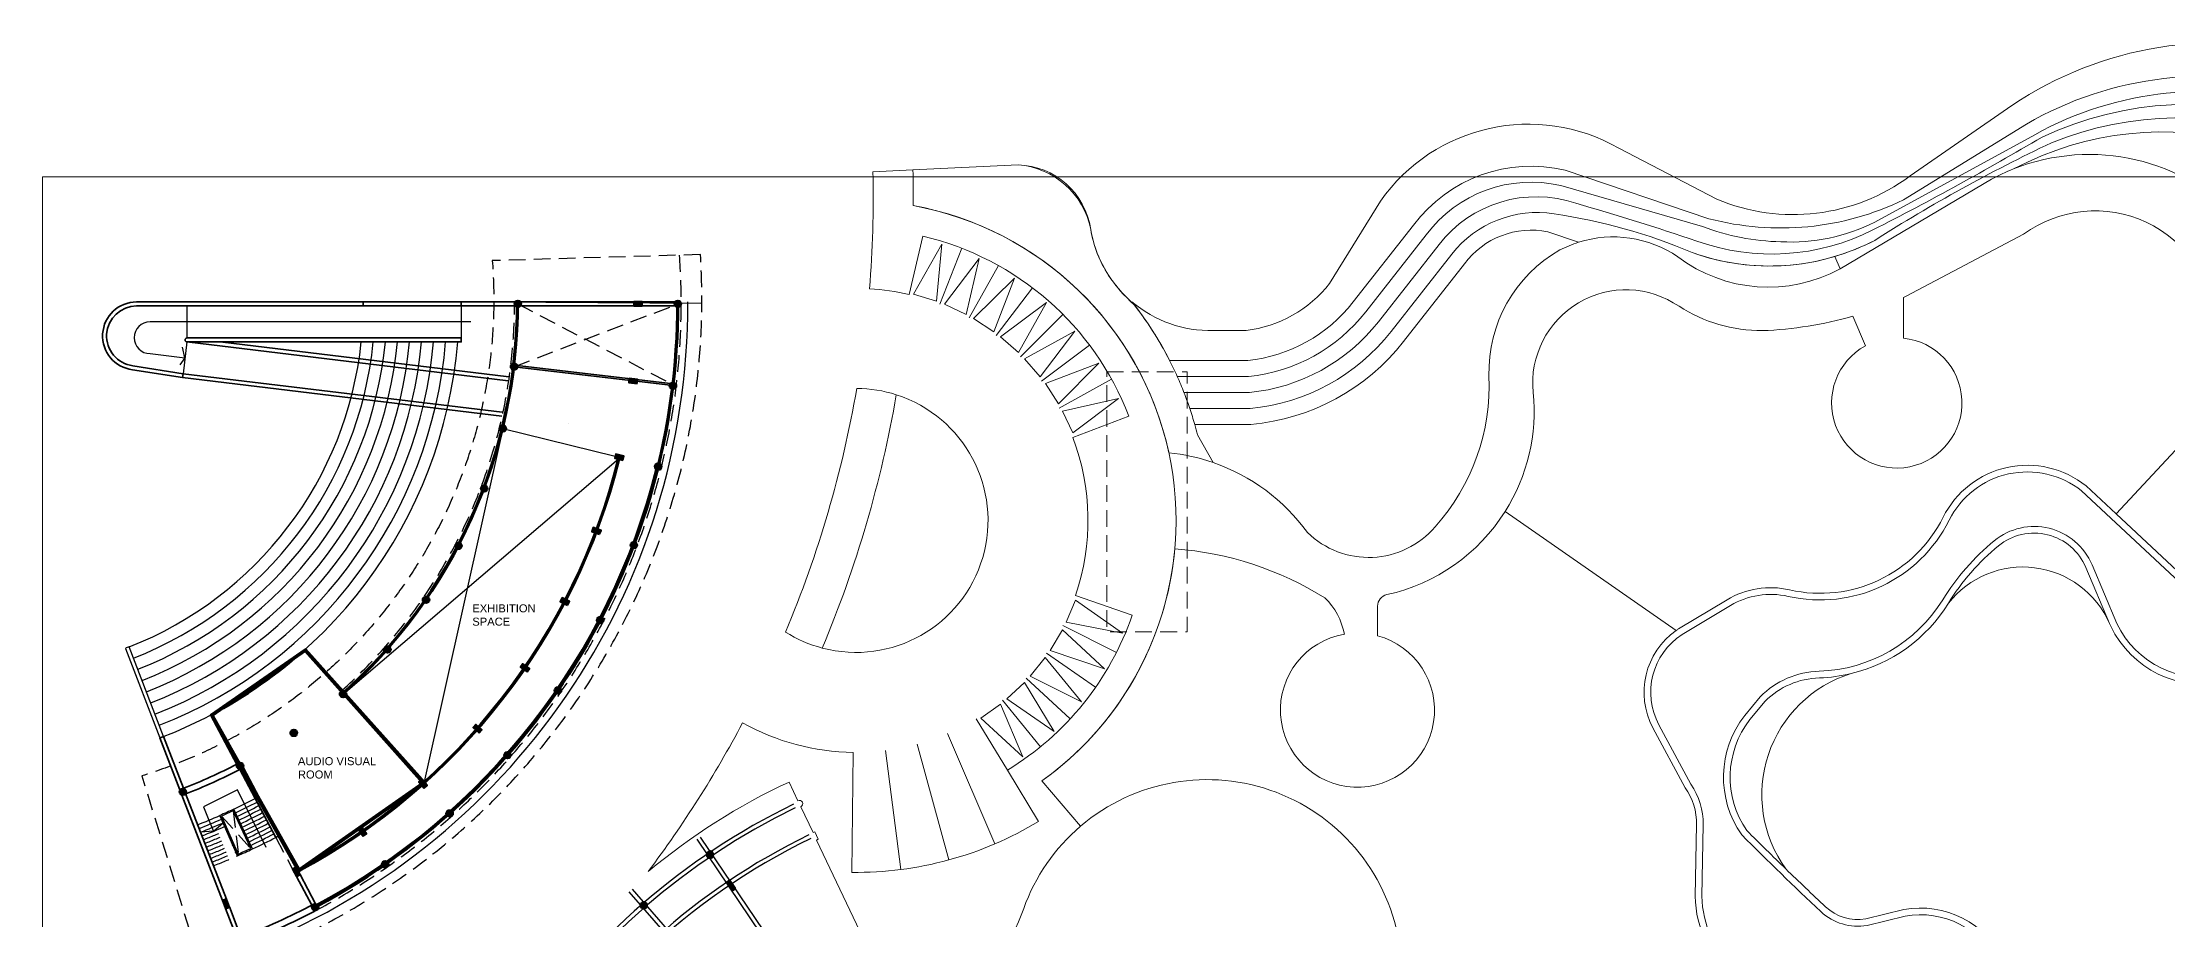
# Model space of a CAD drawing. Header units: inches. Extents: x -1373420 to 1275728, y -1279082 to 1370051.
# Drawn here: x -51601 to -45228, y 24915 to 27546 of the extents above; entities that cross this region are included whole.
import ezdxf

# ---------------------------------------------------------------- set-up
doc = ezdxf.new("R2010")
doc.units = ezdxf.units.IN
doc.header["$LTSCALE"] = 100
doc.header["$MEASUREMENT"] = 0
doc.linetypes.add('DASHED', pattern=[0.75, 0.5, -0.25])
for name, color, linetype, lineweight in [('beam', 40, 'Continuous', 15), ('Building', 250, 'Continuous', 60), ('COLUMN', 1, 'Continuous', 40), ('Floor Line', 32, 'Continuous', 25), ('Hatch', 213, 'Continuous', 13), ('slab line', 180, 'Continuous', 35), ('WALL', 7, 'Continuous', 35)]:
    doc.layers.add(name, color=color, linetype=linetype, lineweight=lineweight)
doc.layers.add('HS', color=7, linetype='Continuous')
doc.layers.add('Window Glass', color=7, linetype='Continuous', true_color=0x1414ff)
doc.styles.get("Standard").update_dxf_attribs({"font": 'arial.ttf'})

# ---------------------------------------------------------------- blocks, each defined once
blk = doc.blocks.new('A$Cd32af88c')
at = {"layer": 'HS'}
h = blk.add_hatch(color=256, dxfattribs=at)
h.dxf.hatch_style = 1
h.paths.add_polyline_path([(0, 10, 1), (20, 10, 1)])
at = {"layer": 'COLUMN'}
blk.add_circle((10, 10), 10, dxfattribs=at)
blk = doc.blocks.new('A$C2b1145ed')
h = blk.add_hatch(color=256)
h.dxf.hatch_style = 1
h.paths.add_polyline_path([(989, 3442.4), (979, 3435.7), (962.2, 3460.6), (972.2, 3467.3)])
h = blk.add_hatch(color=256)
h.dxf.hatch_style = 1
h.paths.add_polyline_path([(802.4, 3300.2), (793.3, 3292.3), (773.7, 3315), (782.7, 3322.8)])
h = blk.add_hatch(color=256)
h.dxf.hatch_style = 1
h.paths.add_polyline_path([(634.6, 3136.3), (626.5, 3127.4), (604.2, 3147.4), (612.3, 3156.4)])
h = blk.add_hatch(color=256)
h.dxf.hatch_style = 1
h.paths.add_polyline_path([(487.9, 2953.1), (481.1, 2943.3), (456.5, 2960.5), (463.4, 2970.3)])
h = blk.add_hatch(color=256)
h.dxf.hatch_style = 1
h.paths.add_polyline_path([(364.7, 2753.5), (359.1, 2742.9), (332.6, 2757), (338.2, 2767.6)])
h = blk.add_hatch(color=256)
h.dxf.hatch_style = 1
h.paths.add_polyline_path([(266.8, 2540.3), (262.5, 2529.1), (234.5, 2539.9), (238.8, 2551.1)])
h = blk.add_hatch(color=256)
h.dxf.hatch_style = 1
h.paths.add_polyline_path([(195.5, 2316.8), (192.6, 2305.1), (163.5, 2312.4), (166.4, 2324)])
h = blk.add_hatch(color=256)
h.dxf.hatch_style = 1
h.paths.add_polyline_path([(152.1, 2086.2), (150.6, 2074.3), (120.8, 2078), (122.3, 2089.9)])
h = blk.add_hatch(color=256)
h.dxf.hatch_style = 1
h.paths.add_polyline_path([(137, 1840.1), (137, 1852.1), (107, 1852.1), (107, 1840.1)])
h = blk.add_hatch(color=256)
h.dxf.hatch_style = 1
h.paths.add_polyline_path([(152.1, 1606), (150.6, 1617.9), (120.8, 1614.2), (122.3, 1602.3)])
h = blk.add_hatch(color=256)
h.dxf.hatch_style = 1
h.paths.add_polyline_path([(195.5, 1375.5), (192.6, 1387.1), (163.5, 1379.8), (166.4, 1368.2)])
h = blk.add_hatch(color=256)
h.dxf.hatch_style = 1
h.paths.add_polyline_path([(266.8, 1151.9), (262.5, 1163.1), (234.5, 1152.4), (238.8, 1141.2)])
h = blk.add_hatch(color=256)
h.dxf.hatch_style = 1
h.paths.add_polyline_path([(364.7, 938.8), (359.1, 949.3), (332.6, 935.3), (338.2, 924.7)])
h = blk.add_hatch(color=256)
h.dxf.hatch_style = 1
h.paths.add_polyline_path([(487.9, 739.1), (481.1, 748.9), (456.5, 731.7), (463.4, 721.9)])
h = blk.add_hatch(color=256)
h.dxf.hatch_style = 1
h.paths.add_polyline_path([(634.6, 556), (626.5, 564.9), (604.2, 544.8), (612.3, 535.9)])
h = blk.add_hatch(color=256)
h.dxf.hatch_style = 1
h.paths.add_polyline_path([(802.4, 392), (793.3, 399.9), (773.7, 377.3), (782.7, 369.4)])
h = blk.add_hatch(color=256)
h.dxf.hatch_style = 1
h.paths.add_polyline_path([(989, 249.8), (979, 256.5), (962.2, 231.6), (972.2, 224.9)])
at = {"layer": 'Hatch', "lineweight": 5, "true_color": 0x636466}
h = blk.add_hatch(dxfattribs=at)
h.set_pattern_fill('ANSI37', color=251, scale=200)
edge = h.paths.add_edge_path()
edge.add_line((1180.8, 3147.3), (1134.4, 3216.1))
edge.add_arc((2058.4, 1846.2), 1652.5, 123.99952, 169.3844)
edge.add_line((434.2, 2150.6), (433.6, 2150.7))
edge.add_line((433.6, 2150.7), (397.5, 2155))
edge.add_line((397.5, 2155), (384.1, 2045.8))
edge.add_line((384.1, 2045.8), (130.7, 2076.8))
edge.add_arc((2058.5, 1846.1), 1941.5, 173.17707, 180)
edge.add_line((117, 1846.1), (405.9, 1846.1))
edge.add_line((405.9, 1846.1), (405.9, 1840.1))
edge.add_line((405.9, 1840.1), (393.9, 1840.1))
edge.add_arc((2058.5, 1846.1), 1664.5, 180.20653, 183.15329)
edge.add_line((396.4, 1754.6), (397.7, 1734.4))
edge.add_arc((2058.5, 1846.1), 1664.5, 183.84671, 186.79347)
edge.add_line((405.6, 1649.2), (417.5, 1650.7))
edge.add_line((417.5, 1650.7), (418.3, 1644.7))
edge.add_line((418.3, 1644.7), (418.2, 1644.7))
edge.add_arc((2058.5, 1846.1), 1652.5, 187, 236)
edge.add_line((1134.4, 476.1), (1180.8, 544.9))
edge.add_arc((2058.5, 1846.1), 1569.5, 124, 236, ccw=False)
for p, q in [((1180.8, 3147.3), (1134.4, 3216.1)), ((397.5, 2155), (434.4, 2151.6)), ((384.1, 2045.8), (201.8, 2067.9)), ((1180.8, 544.9), (1134.4, 476.1))]:
    blk.add_line(p, q)
at = {"layer": 'beam', "lineweight": 25}
for p, q in [((1243.7, 3043.3), (874.7, 3590.3)), ((1253.7, 3050), (884.7, 3597)), ((1103.9, 2935.1), (671, 3433.1)), ((1113, 2942.9), (680, 3440.9)), ((978.3, 2810.6), (487.9, 3252.2)), ((986.3, 2819.5), (496, 3261.1)), ((875.7, 2681.6), (335.2, 3060.1)), ((868.8, 2671.8), (328.3, 3050.3)), ((777.1, 2520.6), (194.4, 2830.4)), ((782.7, 2531.2), (200.1, 2841)), ((704.4, 2359.5), (88.4, 2595.9)), ((708.7, 2370.7), (92.7, 2607.1)), ((654.8, 2202.3), (14.6, 2361.9)), ((651.9, 2190.6), (11.7, 2350.3)), ((621.9, 2028.5), (-33.1, 2109)), ((620.4, 2016.6), (-34.5, 2097.1)), ((610.4, 1852.1), (-49.5, 1852.1)), ((610.4, 1840.1), (-49.5, 1840.1)), ((620.4, 1675.6), (-34.5, 1595.2)), ((621.9, 1663.7), (-33.1, 1583.3)), ((651.9, 1501.6), (11.7, 1342)), ((654.8, 1490), (14.6, 1330.3)), ((704.4, 1332.8), (88.4, 1096.3)), ((708.7, 1321.6), (92.7, 1085.1)), ((777.1, 1171.6), (194.4, 861.8)), ((782.7, 1161), (200.1, 851.2)), ((868.8, 1020.4), (328.3, 642)), ((875.7, 1010.6), (335.2, 632.1)), ((978.3, 881.6), (487.9, 440.1)), ((986.3, 872.7), (496, 431.2)), ((1103.9, 757.2), (671, 259.2)), ((1113, 749.3), (680, 251.3)), ((1243.7, 649), (874.7, 101.9)), ((1253.7, 642.3), (884.7, 95.2))]:
    blk.add_line(p, q, dxfattribs=at)
for radius, start, end in [(2054.5, 115.83267, 236.16733), (2042.5, 115.83169, 236.16831), (1951.5, 115.78166, 180.17616), (1939.5, 115.78166, 186.82275), (1574.5, 115.78166, 236.21834), (1562.5, 115.77999, 236.22001), (1829.2, 173.19638, 179.80362), (1662.5, 173.20678, 180), (1652.5, 173.20803, 187.20803), (1951.5, 186.82384, 236.21834), (1939.5, 186.82275, 236.21834)]:
    blk.add_arc((2058.5, 1846.1), radius, start, end, dxfattribs=at)
at = {"layer": 'COLUMN', "lineweight": 60}
for p, q in [((224.5, 2075.5), (223.3, 2065.5)), ((274.2, 2069.4), (273, 2059.5)), ((311.9, 2064.7), (310.7, 2054.8)), ((361.5, 2058.7), (360.3, 2048.7))]:
    blk.add_line(p, q, dxfattribs=at)
at = {"layer": 'COLUMN'}
for points in [[(989, 3442.4), (979, 3435.7), (962.2, 3460.6), (972.2, 3467.3)], [(802.4, 3300.2), (793.3, 3292.3), (773.7, 3315), (782.7, 3322.8)], [(634.6, 3136.3), (626.5, 3127.4), (604.2, 3147.4), (612.3, 3156.4)], [(487.9, 2953.1), (481.1, 2943.3), (456.5, 2960.5), (463.4, 2970.3)], [(364.7, 2753.5), (359.1, 2742.9), (332.6, 2757), (338.2, 2767.6)], [(266.8, 2540.3), (262.5, 2529.1), (234.5, 2539.9), (238.8, 2551.1)], [(195.5, 2316.8), (192.6, 2305.1), (163.5, 2312.4), (166.4, 2324)], [(152.1, 2086.2), (150.6, 2074.3), (120.8, 2078), (122.3, 2089.9)], [(137, 1840.1), (137, 1852.1), (107, 1852.1), (107, 1840.1)], [(152.1, 1606), (150.6, 1617.9), (120.8, 1614.2), (122.3, 1602.3)], [(195.5, 1375.5), (192.6, 1387.1), (163.5, 1379.8), (166.4, 1368.2)], [(266.8, 1151.9), (262.5, 1163.1), (234.5, 1152.4), (238.8, 1141.2)], [(364.7, 938.8), (359.1, 949.3), (332.6, 935.3), (338.2, 924.7)], [(487.9, 739.1), (481.1, 748.9), (456.5, 731.7), (463.4, 721.9)], [(634.6, 556), (626.5, 564.9), (604.2, 544.8), (612.3, 535.9)], [(802.4, 392), (793.3, 399.9), (773.7, 377.3), (782.7, 369.4)], [(989, 249.8), (979, 256.5), (962.2, 231.6), (972.2, 224.9)]]:
    blk.add_lwpolyline(points, close=True, dxfattribs=at)
at = {"layer": 'COLUMN', "lineweight": 60}
for points in [[(273, 2059.5), (296.8, 2056.5), (310.2, 2165.7), (212.9, 2177.6), (199.5, 2068.5), (223.3, 2065.5)], [(360.3, 2048.7), (384.1, 2045.8), (397.5, 2155), (300.3, 2166.9), (286.9, 2057.7), (310.7, 2054.8)]]:
    blk.add_lwpolyline(points, dxfattribs=at)
at = {"layer": 'COLUMN', "lineweight": 60, "flags": 128}
for points in [[(221.6, 2166.5), (299, 2157), (288.1, 2067.7), (274.2, 2069.4), (273, 2059.5), (296.8, 2056.5), (310.2, 2165.7), (212.9, 2177.6), (199.5, 2068.5), (223.3, 2065.5), (224.5, 2075.5), (210.7, 2077.2)], [(309, 2155.8), (386.4, 2146.3), (375.4, 2056.9), (361.5, 2058.7), (360.3, 2048.7), (384.1, 2045.8), (397.5, 2155), (300.3, 2166.9), (286.9, 2057.7), (310.7, 2054.8), (311.9, 2064.7), (298, 2066.5)]]:
    blk.add_lwpolyline(points, close=True, dxfattribs=at)
at = {"layer": 'WALL', "lineweight": 20}
for p, q in [((212.9, 2078.9), (296.8, 2155.3)), ((223.4, 2164.3), (286.3, 2069.9)), ((300.2, 2068.2), (384.2, 2144.5)), ((310.7, 2153.6), (373.7, 2059.2)), ((128, 1738.1), (396.4, 1754.6)), ((129.2, 1718.1), (397.7, 1734.6)), ((133.2, 1733.4), (396.8, 1749.6)), ((133.8, 1723.4), (397.4, 1739.6)), ((396.4, 1754.6), (397.7, 1734.6))]:
    blk.add_line(p, q, dxfattribs=at)
at = {"layer": 'WALL'}
blk.add_line((417.5, 1650.7), (418.3, 1644.7), dxfattribs=at)
at = {"layer": 'WALL', "lineweight": 20}
for points in [[(210.7, 2077.2), (288.1, 2067.7), (299, 2157), (221.6, 2166.5)], [(212.9, 2078.9), (286.3, 2069.9), (296.8, 2155.3), (223.4, 2164.3)], [(298, 2066.5), (375.4, 2056.9), (386.4, 2146.3), (309, 2155.8)], [(300.2, 2068.2), (373.7, 2059.2), (384.2, 2144.5), (310.7, 2153.6)]]:
    blk.add_lwpolyline(points, close=True, dxfattribs=at)
at = {"layer": 'WALL'}
blk.add_lwpolyline([(417.5, 1650.7), (30.4, 1603.2, -0.029083), (15.9, 1840.1), (405.9, 1840.1), (405.9, 1840.1), (405.9, 1846.1), (10, 1846.1, 0.030901), (25.3, 1596.5), (418.3, 1644.7)], format="xyb", dxfattribs=at)
at = {"layer": 'WALL', "lineweight": 20}
for radius, start, end in [(1652.5, 124, 169.34631), (1652.5, 179.79197, 180.20803), (1928.5, 180.20803, 183.2029), (1916.5, 180.20803, 183.20104), (1904.5, 180.20803, 183.19916), (1892.5, 180.20803, 183.19725), (1880.5, 180.20803, 183.19532), (1868.5, 180.20803, 183.19336), (1856.5, 180.20803, 183.19138), (1844.5, 180.20803, 183.18937), (1832.5, 180.20803, 183.18734), (1760.5, 180.20803, 183.17232), (1748.5, 180.20803, 183.17232), (1736.5, 180.20803, 183.17005), (1724.5, 180.20803, 183.16776), (1712.5, 180.20803, 183.16543), (1700.5, 180.20803, 183.16307), (1688.5, 180.20803, 183.16067), (1676.5, 180.20803, 183.15825), (1664.5, 180.20803, 183.15578), (1933.5, 183.20367, 183.79633), (1928.5, 183.35145, 183.64855), (1892.5, 183.80275, 186.79197), (1880.5, 183.80468, 186.79197), (1868.5, 183.80664, 186.79197), (1856.5, 183.80862, 186.79197), (1844.5, 183.81063, 186.79197), (1832.5, 183.81266, 186.79197), (1760.5, 183.82768, 186.79197), (1748.5, 183.82768, 186.79197), (1736.5, 183.82995, 186.79197), (1724.5, 183.83224, 186.79197), (1712.5, 183.83457, 186.79197), (1700.5, 183.83693, 186.79197), (1688.5, 183.83933, 186.79197), (1676.5, 183.84175, 186.79197), (1664.5, 183.84422, 186.79197), (1928.5, 183.7971, 186.79197), (1916.5, 183.79896, 186.79197), (1904.5, 183.80084, 186.79197), (1652.5, 186.79197, 236.22001)]:
    blk.add_arc((2058.5, 1846.1), radius, start, end, dxfattribs=at)
at = {"lineweight": 60, "xscale": -1}
for p, rotation in [((915.7, 3558.2), 124.0000000000005), ((715.5, 3406.2), 131.0000000000005), ((535.4, 3230.9), 138.0000000000005), ((1184.1, 3160.3), 124.0000000000005), ((378, 3035), 145.0000000000004), ((1030.4, 3044), 131.0000000000005), ((892.1, 2909.8), 138.0000000000005), ((245.6, 2821.3), 152.0000000000003), ((771.2, 2759.7), 145.0000000000004), ((140.3, 2593.1), 159.0000000000003), ((669.4, 2596), 152.0000000000003), ((588.4, 2421.1), 159.0000000000003), ((63.6, 2353.8), 166.0000000000001), ((529.3, 2237.7), 166.0000000000001), ((16.6, 2106.9), 173), ((494.4, 2049.4), 165.9999999999886)]:
    blk.add_blockref('A$Cd32af88c', p, dxfattribs=dict(at, rotation=rotation))
at = {"lineweight": 60}
for p in [(0, 1836.1), (480, 1836.1)]:
    blk.add_blockref('A$Cd32af88c', p, dxfattribs=at)
for p, rotation in [((493, 1643.8), 6.999999999999978), ((16.6, 1585.3), 6.999999999999978), ((529.3, 1454.5), 13.99999999999984), ((63.6, 1338.4), 13.99999999999984), ((588.4, 1271.1), 20.99999999999971), ((140.3, 1099.1), 20.99999999999971), ((669.4, 1096.2), 27.99999999999963), ((771.2, 932.5), 34.99999999999965), ((245.6, 870.9), 27.99999999999963), ((892.1, 782.5), 41.99999999999952), ((378, 657.2), 34.99999999999965), ((1030.4, 648.3), 48.9999999999995), ((1184.1, 531.9), 55.99999999999947), ((535.4, 461.3), 41.99999999999952), ((715.5, 286), 48.9999999999995), ((915.7, 134), 55.99999999999947)]:
    blk.add_blockref('A$Cd32af88c', p, dxfattribs=dict(at, rotation=rotation))
blk = doc.blocks.new('A$C6dcdb081')
at = {"lineweight": 15}
for p, q in [((1444.6, 5615.1), (1509.7, 5782.9)), ((1532.1, 5573.9), (1619.9, 5731.1)), ((1434.5, 5624.3), (1365.7, 5645.6)), ((1613.1, 5521), (1721.8, 5664.4)), ((1685.9, 5457.3), (1813.5, 5584.3)), ((1749.2, 5384.2), (1893.2, 5492.2)), ((1801.8, 5302.9), (1959.4, 5390)), ((1813.3, 4651.7), (1973.9, 4570.3)), ((1763.7, 4568.7), (1911.4, 4465.8)), ((1703, 4493.3), (1835, 4370.9)), ((1632.4, 4427.1), (1746.2, 4287.6)), ((1553.4, 4371.3), (1646.7, 4217.4)), ((1281.1, 4276.2), (1326.9, 3919.1)), ((1376, 4295.1), (1470.9, 3947.9)), ((1467.4, 4327.1), (1609.5, 3996.3))]:
    blk.add_line(p, q, dxfattribs=at)
for points in [[(6284.5, 5766.9, 0.457194), (4659.4, 6211.5), (4353.8, 6000, -0.266435), (3774, 5930.5), (3480.1, 6083.1, 0.387757), (2765.5, 5924.5), (2613.1, 5677.2, -0.199125), (2362.4, 5536.2), (2264.1, 5536.2, -0.183793), (2020.3, 5622.2, -0.049629), (2133.3, 5446.2), (2367.5, 5446.2, 0.20229), (2683.9, 5621.7), (2864.9, 5852.4, -0.299221), (3319.7, 6017.1), (3750.7, 5871.6, 0.178843), (4333.9, 5927.8), (4702.7, 6155.2, -0.435907), (6192.9, 5700.5), (6530.5, 5013, 0.391454), (7223.6, 4809.6), (7335.3, 4929.9, -0.043975), (7208.1, 4852, -0.416012), (6651.3, 5060.5)], [(2903, 5823.3, -0.298118), (3306.5, 5970.9), (3731.4, 5848.2, 0.089903), (3966.2, 5802.6, 0.134269), (4247.7, 5861.6), (4727.7, 6123.6, -0.428679), (6149.5, 5679.9), (6507.2, 4962, 0.330773), (7143.7, 4723.5), (7223.6, 4809.6, -0.391454), (6530.5, 5013), (6192.9, 5700.5, 0.435907), (4702.7, 6155.2), (4333.9, 5927.8, -0.178843), (3750.7, 5871.6), (3319.7, 6017.1, 0.299221), (2864.9, 5852.4), (2683.9, 5621.7, -0.20229), (2367.5, 5446.2), (2133.3, 5446.2, -0.012602), (2156.2, 5398.2), (2370, 5398.2, 0.203627), (2721.6, 5592.1)], [(2941.2, 5794.1, -0.320221), (3351.5, 5917.7, -0.012443), (3713.8, 5804.4, 0.205537), (4242.4, 5837.9, 0.015201), (4749.9, 6116.3, -0.402115), (6106.2, 5659.2), (6447.5, 4980.9, 0.179448), (6718.7, 4713.9, 0.124229), (7088.3, 4663.8), (7143.7, 4723.5, -0.330773), (6507.2, 4962), (6149.5, 5679.9, 0.428679), (4727.7, 6123.6), (4247.7, 5861.6, -0.134269), (3966.2, 5802.6, -0.089903), (3731.4, 5848.2), (3306.5, 5970.9, 0.298118), (2903, 5823.3), (2721.6, 5592.1, -0.203627), (2370, 5398.2), (2156.2, 5398.2, -0.012324), (2176.3, 5350.2), (2372.4, 5350.2, 0.20479), (2759.4, 5562.4)], [(4777.5, 6099, 0.031843), (4248, 5806.6, -0.047099), (4128.1, 5758.2), (4143.8, 5721.2), (4597.8, 5990, -0.029498), (4663.7, 6020.8, -0.390288), (5925.7, 5685.8), (6093.9, 5395.7, -0.077842), (6246.6, 5272.1), (6062.9, 5638.6, 0.381214)], [(4663.7, 6020.8, -0.312362), (5347.8, 5862.2), (5533.9, 5638.2, 0.211729), (5862.5, 5475.3, -0.097263), (6093.9, 5395.7), (5925.7, 5685.8, 0.390288)], [(1678.6, 6033), (1363.6, 6017.9, -0.007669), (1364.4, 5910.8, -0.30323), (2130.8, 5169.6, -0.058223), (2264.1, 5140), (2216.9, 5223.1, 0.007619), (2208.6, 5254.2, 0.011898), (2193.7, 5302.2, 0.012091), (2176.3, 5350.2, 0.012324), (2156.2, 5398.2, 0.012602), (2133.3, 5446.2, 0.047064), (2026.9, 5613.7, -0.041741), (1980.3, 5661.7, -0.137817), (1896.6, 5839.6, 0.338412)], [(2834.9, 5503.2), (3017.5, 5735.9, -0.293071), (3267.8, 5832), (3359.7, 5801, -0.22928), (3657.7, 5757.3, 0.295539), (4143.8, 5721.2), (4128.1, 5758.2, -0.159711), (3699.9, 5769.9, 0.065662), (3286.2, 5886, 0.272725), (2979.3, 5765), (2797.2, 5532.8, -0.205812), (2374.7, 5302.2), (2193.7, 5302.2, -0.011898), (2208.6, 5254.2), (2376.9, 5254.2, 0.206721)], [(4219.7, 5490.1), (4182, 5579.3, -0.060219), (3911.2, 5535.7, -0.145195), (3660.9, 5608.7, 0.639512), (3223.5, 5350.5, -0.167417), (3139.4, 4993.3), (3652.3, 4636.3, -0.009341), (3659.4, 4641.1), (3804.9, 4728.3, -0.193537), (3992.3, 4758.2, 0.345988), (4453, 4976, -0.478), (4881.4, 5070.1), (4971.5, 4986), (5353.9, 5396, -0.189959), (5271.1, 5556.3, 0.590933), (4694.1, 5824.8), (4342.3, 5638.7, -0.002037), (4333.8, 5634.8), (4333.8, 5513.3, -6.56023)], [(3091, 5400.4, -0.277585), (3303.6, 5777.7, -0.04399), (3359.7, 5801), (3267.8, 5832, 0.293071), (3017.5, 5735.9), (2834.9, 5503.2, -0.206721), (2376.9, 5254.2), (2208.6, 5254.2, -0.007619), (2216.9, 5223.1), (2264.1, 5140, -0.153087), (2546.8, 4930.3, 0.434565), (2929.4, 4947.2, 0.196696)], [(1313.7, 5343.4, 0.076229), (1195.1, 5362.3, -0.056622), (981.5, 4631.6, 0.076229), (1091.6, 4583.7, 0.056845)], [(5777.7, 5343.5), (5523.9, 5335.2, -0.189959), (5353.9, 5396), (4971.5, 4986), (5322.4, 4658.6, 0.248709), (5515.7, 4606.6, -0.526705), (5818.5, 4328.3, 1.743185), (6155.9, 4471.1, -0.161819), (6092.8, 4594.1, -0.29284), (6265.5, 4984.6, 0.27991)], [(1313.7, 5343.4, -0.056845), (1091.6, 4583.7, 0.974217)], [(2657.3, 4625.2, 0.155932), (2598.7, 4734.2, 0.120917), (2148.8, 4881.3, -0.218911), (1750.4, 4185.2), (1866.3, 4049.3, -0.591804), (2823.6, 3686.2), (2845.7, 3507.8, 0.398886), (3303.7, 3155.9), (3450, 3183.5, -0.083127), (3608.6, 3176.4), (3836.1, 3595.5, -0.241666), (3709.6, 3839.1), (3713.4, 4054, 0.161452), (3678.9, 4164.5), (3582.8, 4344.2, -0.379422), (3652.3, 4636.3), (3139.4, 4993.3, -0.20001), (2784.9, 4743.9, 0.351675), (2756.7, 4708.8), (2756.7, 4620.6, -9.180606)], [(4619.1, 4890.2, 0.082926), (4468.7, 4718.1, -0.565833), (4951.8, 4657.7), (4881, 4825.5, 0.501255)], [(5298.8, 4481, -0.345827), (4955.6, 4648.8), (4951.8, 4657.7, 0.565833), (4468.7, 4718.1, -0.198464), (4177, 4506.9, 0.513098), (3981.3, 3920.9, 0.003906), (4100.2, 3807.5, 0.235157), (4220.9, 3771.2), (4334.6, 3799.1, -0.339627), (4635.9, 3644.7, 0.534883), (4959.5, 3583, -0.547863), (5297.1, 3483.1, -0.888071), (5588, 3367.6), (5622.2, 3353.6), (5740.8, 3644.8, -0.06052), (5917.9, 3962.1, 0.66053), (5905.4, 4004.4), (5837.6, 4012.4, -0.344547), (5686.9, 4161.5, 0.343532)], [(4177, 4506.9, -0.05109), (4081.7, 4494.2, 0.190978), (3919.3, 4424.1), (3873.7, 4369, 0.328361), (3864.1, 4036.2, 0.003906), (3981.3, 3920.9, -0.513098)]]:
    blk.add_lwpolyline(points, format="xyb", close=True, dxfattribs=at)
for points in [[(6106.2, 5659.2, 0.402115), (4749.9, 6116.3, -0.015201), (4242.4, 5837.9, -0.205537), (3713.8, 5804.4, 0.012443), (3351.5, 5917.7, 0.320221), (2941.2, 5794.1), (2759.4, 5562.4, -0.20479), (2372.4, 5350.2), (2176.3, 5350.2, -0.012091), (2193.7, 5302.2), (2374.7, 5302.2, 0.205812), (2797.2, 5532.8), (2979.3, 5765, -0.272725), (3286.2, 5886, -0.065662), (3699.9, 5769.9, 0.208378), (4248, 5806.6, -0.031843), (4777.5, 6099, -0.381214), (6062.9, 5638.6)], [(1510.5, 3515.3, 0.111781), (1695.6, 3802.3, -0.130738), (1866.3, 4049.3), (1750.4, 4185.2, 0.662976), (1364.4, 5910.8, 0.007669), (1363.6, 6017.9), (1243.7, 6012.2, -0.026058), (1233.2, 5661.1, -0.043275), (1352.2, 5643.8), (1393.4, 5819, -0.248436), (2010.7, 5279.5), (1842.6, 5215.2, -0.175709), (1851, 4740.8), (2021.3, 4682.5, -0.175709), (1646.7, 4217.4), (1740, 4063.5, -0.140051), (1180.3, 3910.6), (1184.6, 4270.6, -0.125377), (852.6, 4359.3, -0.039252), (569.4, 3912.9, -0.065184), (992, 4181.7), (1018.6, 4125.7, -1), (1027.1, 4107.6), (1063.9, 4030.1), (1068.9, 4032.5), (1079.7, 4009.9), (1074.6, 4007.5), (1224.2, 3691.9, -1)], [(5308.8, 4644), (4868.3, 5055, 0.477135), (4470.9, 4967.1, -0.345988), (3987.9, 4738.7, 0.193537), (3815.2, 4711.2), (3669.9, 4624.1, 0.389682), (3600.4, 4353.6), (3696, 4175.1, -0.15976), (3733.4, 4053.6), (3729.6, 3838.9, 0.477592), (4070.5, 3566.6), (4387.2, 3636.5, -0.326681), (4543.3, 3578.8), (4625.5, 3454.8, 0.360429), (4792.6, 3404.4), (4937.8, 3465.7, -0.095146), (4982.1, 3475.1, -0.342392), (5170.4, 3334.9, -0.249091)], [(5284.9, 3453.8, 0.583191), (4973.6, 3568.9, -0.534035), (4617.6, 3636.5, 0.338555), (4338.7, 3779.6), (4225, 3751.6, -0.236358), (4086.5, 3792.9, -0.007855), (3848.8, 4023.3, -0.330316), (3858.1, 4381.5), (3904.5, 4437.6, -0.191933), (4081.1, 4514.2, 0.252111), (4451.7, 4728.6, -0.082926), (4606.4, 4905.6, -0.501255), (4899.4, 4833.3), (4973.8, 4657, 0.345495), (5294.8, 4500.6, -0.052415)]]:
    blk.add_lwpolyline(points, format="xyb", dxfattribs=at)
at = {"lineweight": 15, "flags": 128}
blk.add_lwpolyline([(1363.6, 6017.9), (1678.6, 6033, -0.364847), (1896.6, 5839.6, 0.102129), (1949.7, 5702.5)], format="xyb", dxfattribs=at)
at = {"lineweight": 15}
for points in [[(1365.7, 5645.6), (1449.8, 5795.4), (1434.5, 5624.3), (1365.7, 5645.6)], [(1458.2, 5615.1), (1562.3, 5751.8), (1523.4, 5584.4), (1458.2, 5615.1)], [(1545.6, 5572), (1667.7, 5692.9), (1605.9, 5532.6), (1545.6, 5572)], [(1626.2, 5517.2), (1763.9, 5620), (1680.4, 5469.8), (1626.2, 5517.2)], [(1698.4, 5451.7), (1849, 5534.5), (1745.5, 5397.3), (1698.4, 5451.7)], [(1760.8, 5376.9), (1921.4, 5437.9), (1799.9, 5316.5), (1760.8, 5376.9)], [(1812.3, 5294.1), (1979.8, 5332.3), (1842.6, 5228.8), (1812.3, 5294.1)], [(1851.5, 4727.2), (1992.2, 4628.6), (1823.5, 4660.9), (1851.5, 4727.2)], [(1811.9, 4638.1), (1937.7, 4521), (1775, 4576.3), (1811.9, 4638.1)], [(1760.4, 4555.4), (1868.7, 4422), (1715.3, 4499.3), (1760.4, 4555.4)], [(1697.9, 4480.6), (1786.6, 4333.5), (1645.4, 4431.4), (1697.9, 4480.6)], [(1625.7, 4415.3), (1693.1, 4257.2), (1566.8, 4373.7), (1625.7, 4415.3)]]:
    blk.add_lwpolyline(points, dxfattribs=at)
at = {"linetype": 'DASHED', "lineweight": 15, "flags": 128}
blk.add_lwpolyline([(1945.4, 5412), (2185.4, 5412), (2185.4, 4632), (1945.4, 4632)], close=True, dxfattribs=at)
at = {"lineweight": 15}
blk.add_arc((2335.4, 5959.8), 463.7, 213.70507, 228.30019, dxfattribs=at)
blk = doc.blocks.new('A$C66cf0fdd')
at = {"layer": 'COLUMN', "lineweight": 60}
h = blk.add_hatch(color=256, dxfattribs=at)
h.dxf.hatch_style = 1
h.paths.add_polyline_path([(12, 25), (0, 25), (0, 0), (12, 0)])
at = {"layer": 'COLUMN'}
blk.add_lwpolyline([(0, 0), (12, 0), (12, 25), (0, 25)], close=True, dxfattribs=at)

msp = doc.modelspace()

# ---------------------------------------------------------------- linework, layer by layer
for p, q in [((-50247.58, 26767.39), (-49623.59, 26763.88)), ((-50345.22, 26755.39), (-50345.22, 26659.39)), ((-50220.68, 26387.63), (-49883.18, 26304.82))]:
    msp.add_line(p, q)
at = {"linetype": 'DASHED'}
for p, q in [((-50186.83, 26573.15), (-49695.49, 26761.39)), ((-50175.49, 26761.39), (-49717.17, 26522.81)), ((-51029.51, 25240.32), (-51013.93, 25111.15)), ((-51063.84, 25224.66), (-50976.52, 25128.21)), ((-50901.26, 25161.23), (-50850.84, 25066.26)), ((-50890.66, 25166.85), (-50840.19, 25071.92))]:
    msp.add_line(p, q, dxfattribs=at)
at = {"linetype": 'Continuous'}
for p, q in [((-50220.68, 26387.63), (-50456.04, 25327.35)), ((-50699.56, 25591.18), (-49873.46, 26296.25)), ((-50689.76, 25589.21), (-50463.74, 25335.98))]:
    msp.add_line(p, q, dxfattribs=at)
at = {"lineweight": 25}
for p, q in [((-50971.19, 25126.3), (-51027.6, 25245.64)), ((-51015.98, 25105.88), (-51069.11, 25226.71))]:
    msp.add_line(p, q, dxfattribs=at)
at = {"lineweight": 0}
msp.add_lwpolyline([(-51600.88, 27142.69), (-43168.33, 27142.69), (-43168.33, 21021.08), (-51600.88, 21021.08)], close=True, dxfattribs=at)
for points in [[(-50185.49, 26743.99), (-50185.59, 26743.99)], [(-50024.46, 26403.92), (-50024.44, 26403.92)]]:
    msp.add_lwpolyline(points)
msp.add_lwpolyline([(-51341.17, 25732.54, -0.0027152), (-51352.37, 25728.23), (-51248.82, 25459.48, 0.0021538), (-51237.62, 25463.8)], format="xyb", close=True)
at = {"lineweight": 60, "flags": 128}
msp.add_lwpolyline([(-50700.41, 25601.15), (-50812.04, 25726.21, -0.0623858), (-51096.16, 25528.32), (-51017.55, 25380.26)], format="xyb", dxfattribs=at)
for points in [[(-51096.16, 25528.32), (-50812.04, 25726.21), (-50453.38, 25324.37), (-50832.98, 25058.21)], [(-51089.58, 25526.81), (-50812.82, 25719.57), (-50460.85, 25325.23), (-50831.32, 25065.48)]]:
    msp.add_lwpolyline(points, close=True, dxfattribs=at)
at = {"lineweight": 25}
for points in [[(-51027.6, 25245.64, -0.006805), (-51069.11, 25226.71), (-51015.98, 25105.88, 0.006805), (-50971.19, 25126.3)], [(-51029.51, 25240.32, -0.0056148), (-51063.84, 25224.66), (-51013.93, 25111.15, 0.0056966), (-50976.52, 25128.21)]]:
    msp.add_lwpolyline(points, format="xyb", close=True, dxfattribs=at)
at = {"linetype": 'DASHED'}
for radius, start, end in [(2058.53, 297.964588, 4.07253), (1558.53, 311.970812, 0), (1724.53, 291.271109, 293.738397), (1736.53, 291.269732, 293.738397), (1748.53, 291.268373, 293.738397), (1760.53, 291.267033, 293.738397), (1772.53, 291.265711, 293.738397), (1784.53, 291.264407, 293.738397), (1796.53, 291.26312, 293.738397), (1808.53, 291.26185, 293.738397)]:
    msp.add_arc((-51744.02, 26761.39), radius, start, end, dxfattribs=at)
for radius, start, end in [(1104.91, 291.382901, 354.077903), (1140.91, 291.373083, 354.265405), (1176.91, 291.363866, 354.441379), (1212.91, 291.355196, 354.60686), (1248.91, 291.347026, 354.76276), (1284.91, 291.339314, 354.909887), (1320.91, 291.332022, 355.048965), (1356.91, 291.325117, 355.180635), (1392.91, 290.82496, 355.305476)]:
    msp.add_arc((-51744.02, 26761.39), radius, start, end)
at = {"lineweight": 25}
for radius, start, end in [(1676.53, 295.297955, 297.759536), (1688.53, 295.297955, 297.760993), (1700.53, 295.297955, 297.76243), (1712.53, 295.297955, 297.763847), (1724.53, 295.297955, 297.765243), (1676.53, 291.276816, 293.738397), (1688.53, 291.275359, 293.738397), (1700.53, 291.273922, 293.738397), (1712.53, 291.272506, 293.738397), (1736.53, 295.297955, 297.766621), (1748.53, 295.297955, 297.76798), (1760.53, 295.297955, 297.76932), (1772.53, 295.297955, 297.770642), (1784.53, 295.297955, 297.771946), (1796.53, 295.297955, 297.773233), (1808.53, 295.297955, 297.774502)]:
    msp.add_arc((-51744.02, 26761.39), radius, start, end, dxfattribs=at)
at = {"layer": 'Building', "linetype": 'DASHED', "lineweight": 25, "flags": 128}
msp.add_lwpolyline([(-49627.77, 26909.42), (-50252.02, 26891.25, -0.3506046), (-51303.03, 25345.75), (-51119.13, 24749.46, 0.3466317)], format="xyb", close=True, dxfattribs=at)
at = {"layer": 'Floor Line'}
for p, q in [((-51167.29, 26659.39), (-51167.29, 26755.39)), ((-51168.01, 26647.43), (-51179.53, 26552.13))]:
    msp.add_line(p, q, dxfattribs=at)
for radius, start, end in [(2078.53, 290.906371, 0.165394), (1925.53, 298.142569, 346.036372), (1928.53, 298.142569, 346.036372), (1931.53, 298.142569, 346.036372), (2043.52, 298.142569, 346.036372)]:
    msp.add_arc((-51744.02, 26761.39), radius, start, end, dxfattribs=at)
at = {"layer": 'slab line', "lineweight": 60}
for radius, start, end in [(1565.53, 311.401442, 0.205374), (1568.53, 311.384951, 0.204365), (2046.52, 298.142569, 0.081385), (2049.52, 298.142569, 0.080794)]:
    msp.add_arc((-51744.02, 26761.39), radius, start, end, dxfattribs=at)
at = {"layer": 'WALL'}
for p, q in [((-51168.01, 26647.43), (-50204.37, 26530.94)), ((-51067.66, 26647.39), (-50202.73, 26542.83)), ((-50177.6, 26577.01), (-49717.17, 26522.81)), ((-50178.19, 26572.04), (-49717.75, 26517.84))]:
    msp.add_line(p, q, dxfattribs=at)
for points in [[(-50639.13, 26767.39), (-51318.7, 26767.39, 0.9415879), (-51330.94, 26564.13), (-51180.97, 26540.21), (-51179.53, 26552.13), (-51329.5, 26576.04, -0.9415879), (-51318.7, 26755.39), (-50639.13, 26755.39)], [(-50345.22, 26767.39), (-50639.13, 26767.39, -0.0027152), (-50639.13, 26755.39), (-50345.22, 26755.39)], [(-50183.49, 26767.39), (-50345.22, 26767.39), (-50345.22, 26755.39), (-50183.49, 26755.39, -0.1622777), (-50185.49, 26761.39, -0.1622777)], [(-49827.99, 26767.39), (-50167.49, 26767.39, -0.1622777), (-50165.49, 26761.39, -0.1622777), (-50167.49, 26755.39), (-49827.98, 26755.39)], [(-49703.49, 26767.39), (-49802.99, 26767.39), (-49802.98, 26755.39), (-49703.49, 26755.39, -0.1622777), (-49705.49, 26761.39, -0.1622777)], [(-50345.22, 26659.39), (-51167.29, 26659.39, 1), (-51167.29, 26647.39), (-50345.22, 26647.39)], [(-51237.62, 25463.8, -0.0021538), (-51248.82, 25459.48), (-51188.92, 25304, 0.0002651), (-51187.37, 25304.59, -0.2286835), (-51179.26, 25307.71, 0.0002651), (-51177.72, 25308.31)], [(-51009.58, 25365.25), (-51010.05, 25366.13, -0.3693889), (-51018.5, 25376.01, -0.1102487), (-51017.55, 25380.26), (-51018.02, 25381.15, -0.0281594), (-51177.72, 25308.31), (-51177.35, 25307.37, -0.335575), (-51170.08, 25297.75, -0.1408004), (-51171.6, 25292.44), (-51171.25, 25291.52, 0.0281814)], [(-50999.45, 25371.75, -0.3333333), (-51010.05, 25366.13), (-51009.58, 25365.25), (-50901.26, 25161.23, 0.0016588), (-50890.66, 25166.85)], [(-51171.6, 25292.44, -0.3333333), (-51182.8, 25288.13), (-51060.73, 24971.32), (-51049.54, 24975.64)], [(-50828.52, 25049.81), (-50839.12, 25044.18), (-50793.41, 24958.08, 0.0007358), (-50788.1, 24960.89, -0.1622777), (-50781.86, 24961.93)], [(-51040.55, 24952.31), (-51051.75, 24947.99), (-51015.97, 24855.15, -0.3333333), (-51004.78, 24859.47)], [(-50778.72, 24943.22, -0.5655688), (-50793.41, 24952.05, -0.2774909), (-50788.1, 24960.89, -0.0293482), (-51005.5, 24861.34), (-51004.78, 24859.47, -0.335575), (-50997.5, 24849.85, -0.310165), (-51003.9, 24840.51, 0.0300847)]]:
    msp.add_lwpolyline(points, format="xyb", close=True, dxfattribs=at)
for points in [[(-51180.97, 26540.21), (-50223.67, 26424.49)], [(-51179.53, 26552.13), (-50222.23, 26436.4)], [(-49857.48, 26304.69), (-49857.5, 26304.69), (-49860.46, 26293.06), (-49860.33, 26293.03)]]:
    msp.add_lwpolyline(points, dxfattribs=at)
msp.add_lwpolyline([(-49763.7, 26269.32, -0.1010661), (-49764.5, 26273.25, -0.2246975), (-49760.84, 26280.98)], format="xyb", dxfattribs=at)
at = {"layer": 'Window Glass'}
for points in [[(-50316.83, 26707.35), (-51278.26, 26707.35)], [(-51278.26, 26612.41), (-51173.77, 26599.78)], [(-51173.77, 26599.78), (-51188.58, 26578.84)], [(-51173.77, 26599.78), (-51180.83, 26632.05)], [(-50929.96, 25131.21), (-51015.99, 25303.49), (-51117.73, 25252.99), (-51102.24, 25212.57), (-51088.45, 25179.31), (-51059.45, 25204.74)], [(-51088.45, 25179.31), (-51127.02, 25176.74)]]:
    msp.add_lwpolyline(points, dxfattribs=at)
msp.add_arc((-51278.26, 26659.88), 47.47, 90, 270, dxfattribs=at)

# ---------------------------------------------------------------- block references
msp.add_blockref('A$C6dcdb081', (-50354.09, 21145.49))
at = {"lineweight": 60}
for p, rotation in [((-49802.98, 26755.39), 90), ((-49817.73, 26522.48), 83.10717628216767), ((-49860.33, 26293.03), 76.21435256434172), ((-49930.15, 26070.35), 69.3215288465158), ((-50026.19, 25857.66), 62.42870512868989), ((-50147.07, 25658.03), 55.53588141086396), ((-50291.03, 25474.35), 48.64305769303799), ((-50455.99, 25309.28), 41.75023397521206), ((-50639.57, 25165.19), 34.85741025738613), ((-50839.12, 25044.18), 27.96458653956021), ((-51051.75, 24947.99), 21.07176282173424)]:
    msp.add_blockref('A$C66cf0fdd', p, dxfattribs=dict(at, rotation=rotation))
at = {"layer": 'Building', "lineweight": 60}
msp.add_blockref('A$C2b1145ed', (-50512.06, 21565), dxfattribs=at)
at = {"layer": 'COLUMN', "rotation": 180}
for p in [(-50165.49, 26771.39), (-49685.49, 26771.39), (-50176.83, 26583.15), (-49700.3, 26525.54), (-50210.68, 26397.63), (-49744.5, 26283.25), (-50266.54, 26217.51), (-50343.62, 26045.39), (-49817.46, 26048.01), (-50440.8, 25883.78), (-49918.13, 25823.22), (-50556.67, 25734.99), (-50689.56, 25601.18), (-50045.05, 25612.15), (-50837.55, 25484.29), (-50998.5, 25386.01), (-50196.38, 25417.83), (-51170.08, 25307.75), (-50369.94, 25243.08), (-50563.21, 25090.42), (-50773.41, 24962.05)]:
    msp.add_blockref('A$Cd32af88c', p, dxfattribs=at)

# ---------------------------------------------------------------- texts
at = {"char_height": 24, "attachment_point": 1}
for s, insert in [('EXHIBITION SPACE', (-50312.03, 25860.33)), ('AUDIO VISUAL\\PROOM', (-50834.89, 25401.74))]:
    msp.add_mtext_dynamic_manual_height_columns(s, width=255.4953, gutter_width=1, heights=[0], dxfattribs=dict(at, insert=insert))

doc.saveas('drawing.dxf')
